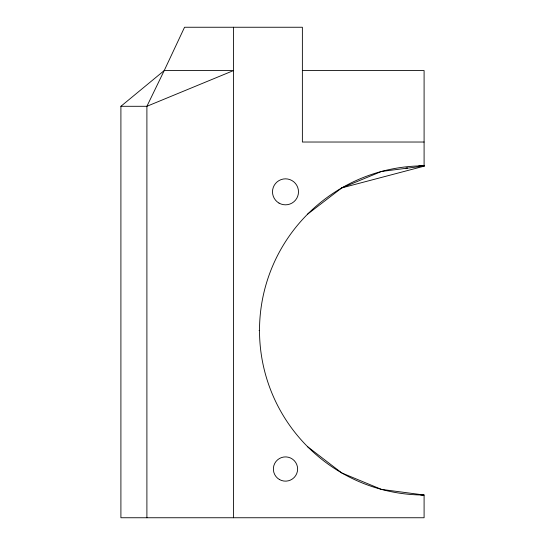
<?xml version="1.0" encoding="UTF-8"?>
<svg xmlns="http://www.w3.org/2000/svg" width="545" height="545" viewBox="0 0 545 545"><rect width="100%" height="100%" fill="white"/><g stroke="black" fill="none" stroke-linecap="round" stroke-linejoin="round"><path stroke-width="0.82" d="M259.059 330.427L259.509 330.427A164.583 164.583 0 0 0 424.092 495.01L424.092 517.75L120.908 517.75L120.908 106.295L164.222 70.564L184.551 27.25L302.373 27.25L302.373 142.027L424.092 142.027M307.714 214.049L341.797 187.896L381.493 171.457L424.092 166.027L418.989 166.027M341.797 187.896L424.092 166.184L424.092 70.564L302.373 70.564M423.411 165.98L424.092 165.844A164.583 164.583 0 0 0 259.509 330.427M418.894 165.987L424.092 166.027M120.908 106.295L146.898 106.295L233.519 70.564L164.222 70.564L146.898 106.295L146.898 517.75M405.95 168.01L407.64 168.01M420.699 495.01L424.092 495.01L381.493 489.403L341.797 472.965L307.714 446.805M233.519 27.25L233.519 517.75M278.999 203.087A12.991 12.991 0 0 0 298.49 191.833A12.991 12.991 0 0 0 278.999 180.579A12.991 12.991 0 0 0 278.999 203.087M279.428 479.525A12.126 12.126 0 0 0 297.618 469.027A12.126 12.126 0 0 0 279.428 458.522A12.126 12.126 0 0 0 279.428 479.525"/></g></svg>
